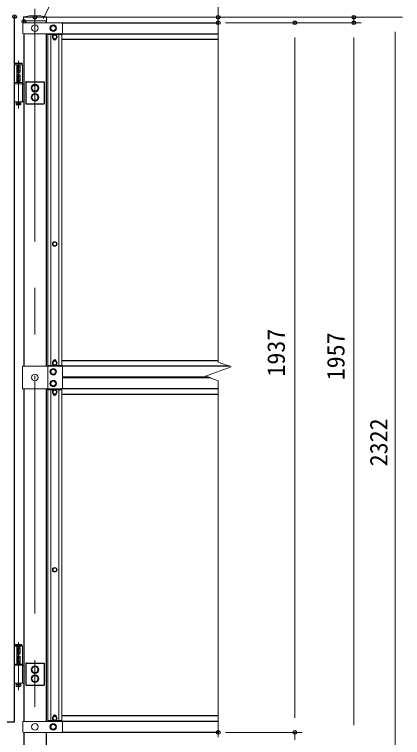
# Model space of a CAD drawing. Units: millimetres, scale not verified. Extents: x -4212 to 4211, y -3066 to 3070.
# Drawn here: x 134 to 1192, y -936 to 1037 of the extents above; entities that cross this region are included whole.
import ezdxf
from ezdxf.enums import TextEntityAlignment as Align

# ---------------------------------------------------------------- set-up
doc = ezdxf.new("R2010")
doc.units = ezdxf.units.MM
doc.header["$LTSCALE"] = 20
doc.header["$PDMODE"] = 32
doc.header["$PDSIZE"] = 10
doc.linetypes.add('USER1', pattern=[50.8, 31.75, -6.35, 6.35, -6.35])
for name, color, linetype, lineweight in [('0-0_D-STR1', 1, 'Continuous', 25), ('0-1_D-STR3', 3, 'Continuous', 13), ('0-2_D-BMK', 2, 'USER1', 13), ('0-6_D-STR-DIM', 7, 'Continuous', 13), ('0-B_D-STR-TXT', 7, 'Continuous', 13), ('0-E_丁番', 3, 'Continuous', 25)]:
    doc.layers.add(name, color=color, linetype=linetype, lineweight=lineweight)
doc.layers.add('0-A_Defpoints', color=8, linetype='Continuous')
doc.styles.add('ＭＳ ゴシック', font='')
doc.styles.get('ＭＳ ゴシック').set_extended_font_data('MS Gothic')

msp = doc.modelspace()

# ---------------------------------------------------------------- linework, layer by layer
at = {"layer": '0-0_D-STR1'}
for p, q in [((134.12, -893.73), (134.12, 1031.27)), ((159.62, 1019.97), (159.62, 1014.76)), ((220.12, 1019.97), (220.12, 1014.76)), ((262.52, 1014.76), (689.87, 1014.76)), ((159.62, 984.76), (159.62, 77.26)), ((220.12, 984.76), (220.12, 77.26)), ((224.87, 982.51), (224.87, 984.76)), ((240, 969.76), (247.74, 969.76)), ((262.87, 984.76), (689.87, 984.76)), ((262.87, 969.76), (689.87, 969.76)), ((224.87, 79.51), (224.87, 77.26)), ((247.74, 92.26), (240, 92.26)), ((689.87, 92.26), (262.87, 92.26)), ((721.88, 77.26), (264.19, 77.26)), ((663.35, 47.26), (264.87, 47.26)), ((668.85, 45.26), (264.87, 45.26)), ((159.62, 15.26), (159.62, -892.24)), ((220.12, 15.26), (220.12, -892.24)), ((224.87, 13.01), (224.87, 15.26)), ((240, 0.26), (247.74, 0.26)), ((689.87, 15.26), (262.87, 15.26)), ((689.87, 0.26), (262.87, 0.26)), ((247.74, -877.24), (240, -877.24)), ((689.87, -877.24), (262.87, -877.24)), ((224.87, -889.99), (224.87, -892.24)), ((689.87, -892.24), (262.52, -892.24)), ((159.62, -922.24), (159.62, -1292.24)), ((220.12, -922.24), (220.12, -1292.24)), ((689.87, -922.24), (262.52, -922.24))]:
    msp.add_line(p, q, dxfattribs=at)
msp.add_lwpolyline([(108.12, -883.73), (108.12, -893.73), (134.12, -893.73)], dxfattribs=at)
at = {"layer": '0-1_D-STR3'}
for p, q in [((158.42, 1019.97), (158.42, 1030.84)), ((220.12, 1029.76), (159.62, 1029.76)), ((221.32, 1019.97), (221.32, 1030.84)), ((156.54, 1012.76), (156.54, 986.76)), ((221.32, 1019.97), (158.42, 1019.97)), ((262.87, 1014.76), (158.54, 1014.76)), ((264.87, 1012.76), (264.87, 986.76)), ((262.87, 984.76), (158.54, 984.76)), ((224.87, 982.51), (262.87, 982.51)), ((224.87, 982.51), (224.87, 79.51)), ((232.87, 982.51), (232.87, 79.51)), ((239.87, 971.45), (239.87, 970.76)), ((247.87, 970.76), (247.87, 971.45)), ((254.87, 982.51), (254.87, 79.51)), ((262.87, 982.51), (262.87, 79.51)), ((134.12, 851.26), (134.12, 900.26)), ((155.82, 900.26), (134.12, 900.26)), ((135.97, 904.26), (134.97, 903.26)), ((154.97, 903.26), (134.97, 903.26)), ((134.97, 900.26), (134.97, 903.26)), ((153.97, 904.26), (135.97, 904.26)), ((148.22, 898.07), (142.12, 898.07)), ((148.22, 893.16), (142.12, 893.16)), ((153.97, 904.26), (154.97, 903.26)), ((154.97, 900.26), (154.97, 903.26)), ((155.82, 900.26), (155.82, 851.26)), ((142.12, 877.76), (140.12, 877.76)), ((148.22, 883.35), (142.12, 883.35)), ((148.22, 878.44), (142.12, 878.44)), ((148.22, 873.07), (142.12, 873.07)), ((149.12, 880.01), (148.22, 878.44)), ((134.12, 851.26), (155.82, 851.26)), ((134.47, 848.26), (134.47, 851.26)), ((134.47, 851.26), (155.47, 851.26)), ((142.12, 852.76), (140.12, 852.76)), ((148.22, 868.16), (142.12, 868.16)), ((148.22, 858.35), (142.12, 858.35)), ((148.22, 853.44), (142.12, 853.44)), ((149.12, 855.01), (148.22, 853.44)), ((155.47, 848.26), (155.47, 851.26)), ((134.12, 848.26), (155.82, 848.26)), ((134.12, 799.26), (134.12, 848.26)), ((155.47, 848.26), (134.47, 848.26)), ((155.82, 848.26), (155.82, 799.26)), ((155.82, 848.26), (159.62, 848.26)), ((155.82, 799.26), (134.12, 799.26)), ((138.97, 799.26), (138.97, 791.26)), ((138.97, 791.26), (150.97, 791.26)), ((138.97, 791.26), (139.97, 790.26)), ((139.97, 790.26), (149.97, 790.26)), ((149.97, 790.26), (150.97, 791.26)), ((150.97, 799.26), (150.97, 791.26)), ((224.87, 79.51), (262.87, 79.51)), ((239.87, 90.56), (239.87, 91.26)), ((247.87, 91.26), (247.87, 90.56)), ((155.92, 77.26), (262.87, 77.26)), ((155.92, 15.26), (155.92, 77.26)), ((224.87, 15.26), (224.87, 77.26)), ((264.87, 75.26), (264.87, 17.26)), ((155.92, 15.26), (262.87, 15.26)), ((224.87, 13.01), (262.87, 13.01)), ((224.87, 13.01), (224.87, -889.99)), ((232.87, 13.01), (232.87, -889.99)), ((239.87, 1.95), (239.87, 1.26)), ((247.87, 1.26), (247.87, 1.95)), ((254.87, 13.01), (254.87, -889.99)), ((262.87, 13.01), (262.87, -889.99)), ((134.12, -735.74), (134.12, -686.74)), ((155.82, -686.74), (134.12, -686.74)), ((135.97, -682.74), (134.97, -683.74)), ((154.97, -683.74), (134.97, -683.74)), ((134.97, -686.74), (134.97, -683.74)), ((153.97, -682.74), (135.97, -682.74)), ((148.22, -688.93), (142.12, -688.93)), ((153.97, -682.74), (154.97, -683.74)), ((154.97, -686.74), (154.97, -683.74)), ((155.82, -686.74), (155.82, -735.74)), ((142.12, -709.24), (140.12, -709.24)), ((148.22, -693.84), (142.12, -693.84)), ((148.22, -703.65), (142.12, -703.65)), ((148.22, -708.56), (142.12, -708.56)), ((149.12, -706.99), (148.22, -708.56)), ((148.22, -713.93), (142.12, -713.93)), ((148.22, -718.84), (142.12, -718.84)), ((148.22, -728.65), (142.12, -728.65)), ((134.12, -735.74), (155.82, -735.74)), ((134.12, -738.74), (155.82, -738.74)), ((134.12, -787.74), (134.12, -738.74)), ((134.47, -738.74), (134.47, -735.74)), ((134.47, -735.74), (155.47, -735.74)), ((155.47, -738.74), (134.47, -738.74)), ((142.12, -734.24), (140.12, -734.24)), ((148.22, -733.56), (142.12, -733.56)), ((149.12, -731.99), (148.22, -733.56)), ((155.47, -738.74), (155.47, -735.74)), ((155.82, -738.74), (155.82, -787.74)), ((155.82, -738.74), (159.62, -738.74)), ((155.82, -787.74), (134.12, -787.74)), ((138.97, -787.74), (138.97, -795.74)), ((150.97, -787.74), (150.97, -795.74)), ((138.97, -795.74), (150.97, -795.74)), ((138.97, -795.74), (139.97, -796.74)), ((139.97, -796.74), (149.97, -796.74)), ((149.97, -796.74), (150.97, -795.74)), ((239.87, -878.94), (239.87, -878.24)), ((247.87, -878.24), (247.87, -878.94)), ((156.54, -894.24), (156.54, -920.24)), ((262.87, -892.24), (158.54, -892.24)), ((224.87, -889.99), (262.87, -889.99)), ((264.87, -894.24), (264.87, -920.24)), ((262.87, -922.24), (158.54, -922.24))]:
    msp.add_line(p, q, dxfattribs=at)
for points in [[(247.37, 999.76), (243.63, 1006.26), (236.11, 1006.26), (232.37, 999.76), (236.11, 993.26), (243.63, 993.26)], [(238.1, 976.26), (240.98, 981.26), (246.76, 981.26), (249.64, 976.26), (246.76, 971.26), (240.98, 971.26)], [(134.12, 900.26), (140.12, 900.26), (140.12, 851.26), (134.12, 851.26)], [(181.37, 841.16), (181.37, 831.35), (189.87, 826.44), (198.37, 831.35), (198.37, 841.16), (189.87, 846.07)], [(181.37, 816.16), (181.37, 806.35), (189.87, 801.44), (198.37, 806.35), (198.37, 816.16), (189.87, 821.07)], [(238.1, 411.01), (240.98, 416.01), (246.76, 416.01), (249.64, 411.01), (246.76, 406.01), (240.98, 406.01)], [(238.1, 85.76), (240.98, 90.76), (246.76, 90.76), (249.64, 85.76), (246.76, 80.76), (240.98, 80.76)], [(247.37, 62.26), (243.63, 68.76), (236.11, 68.76), (232.37, 62.26), (236.11, 55.76), (243.63, 55.76)], [(247.37, 30.26), (243.63, 36.76), (236.11, 36.76), (232.37, 30.26), (236.11, 23.76), (243.63, 23.76)], [(238.1, 6.76), (240.98, 11.76), (246.76, 11.76), (249.64, 6.76), (246.76, 1.76), (240.98, 1.76)], [(238.1, -478.49), (240.98, -473.49), (246.76, -473.49), (249.64, -478.49), (246.76, -483.49), (240.98, -483.49)], [(134.12, -686.74), (140.12, -686.74), (140.12, -735.74), (134.12, -735.74)], [(181.37, -745.84), (181.37, -755.65), (189.87, -760.56), (198.37, -755.65), (198.37, -745.84), (189.87, -740.93)], [(181.37, -770.84), (181.37, -780.65), (189.87, -785.56), (198.37, -780.65), (198.37, -770.84), (189.87, -765.93)], [(238.1, -883.74), (240.98, -878.74), (246.76, -878.74), (249.64, -883.74), (246.76, -888.74), (240.98, -888.74)], [(247.37, -907.24), (243.63, -900.74), (236.11, -900.74), (232.37, -907.24), (236.11, -913.74), (243.63, -913.74)]]:
    msp.add_lwpolyline(points, close=True, dxfattribs=at)
for points in [[(142.12, 877.76), (142.12, 898.76), (140.12, 898.76)], [(149.12, 880.01), (149.12, 896.51), (148.22, 898.07)], [(142.12, 852.76), (142.12, 873.76), (140.12, 873.76)], [(149.12, 855.01), (149.12, 871.51), (148.22, 873.07)], [(159.62, 799.26), (155.82, 799.26), (155.82, 848.26)], [(142.12, -709.24), (142.12, -688.24), (140.12, -688.24)], [(149.12, -706.99), (149.12, -690.49), (148.22, -688.93)], [(142.12, -734.24), (142.12, -713.24), (140.12, -713.24)], [(149.12, -731.99), (149.12, -715.49), (148.22, -713.93)], [(159.62, -787.74), (155.82, -787.74), (155.82, -738.74)]]:
    msp.add_lwpolyline(points, dxfattribs=at)
for centre, radius in [((189.87, 999.76), 9), ((239.87, 999.76), 9), ((239.87, 999.76), 6.5), ((243.87, 976.26), 6.25), ((243.87, 976.26), 5), ((189.87, 836.26), 10.5), ((189.87, 836.26), 8.25), ((189.87, 811.26), 10.5), ((189.87, 811.26), 8.25), ((144.97, 795.26), 2), ((243.87, 411.01), 6.25), ((243.87, 411.01), 5), ((243.87, 85.76), 6.25), ((243.87, 85.76), 5), ((239.87, 62.26), 9), ((239.87, 62.26), 6.5), ((189.87, 46.26), 9), ((239.87, 30.26), 9), ((239.87, 30.26), 6.5), ((243.87, 6.76), 6.25), ((243.87, 6.76), 5), ((243.87, -478.49), 6.25), ((243.87, -478.49), 5), ((189.87, -750.74), 10.5), ((189.87, -750.74), 8.25), ((189.87, -775.74), 10.5), ((189.87, -775.74), 8.25), ((144.97, -791.74), 2), ((243.87, -883.74), 6.25), ((243.87, -883.74), 5), ((189.87, -907.24), 9), ((239.87, -907.24), 9), ((239.87, -907.24), 6.5)]:
    msp.add_circle(centre, radius, dxfattribs=at)
for centre, radius, start, end in [((189.87, 873.97), 160, 78.66399, 101.33601), ((158.54, 1012.76), 2, 90, 180), ((262.87, 1012.76), 2, 0, 90), ((158.54, 986.76), 2, 180, 270), ((243.87, 970.76), 4, 180, 0), ((262.87, 986.76), 2, 270, 0), ((144.63, 895.62), 4.34, 325.61575, 34.38425), ((132.74, 888.26), 16.24, 342.41205, 17.58795), ((144.63, 880.9), 4.34, 325.61575, 34.38425), ((144.63, 870.62), 4.34, 325.61575, 34.38425), ((132.74, 863.26), 16.24, 342.41205, 17.58795), ((144.63, 855.9), 4.34, 325.61575, 34.38425), ((243.87, 91.26), 4, 0, 180), ((262.87, 75.26), 2, 0, 90), ((243.87, 1.26), 4, 180, 0), ((262.87, 17.26), 2, 270, 0), ((144.63, -691.38), 4.34, 325.61575, 34.38425), ((132.74, -698.74), 16.24, 342.41205, 17.58795), ((144.63, -706.1), 4.34, 325.61575, 34.38425), ((144.63, -716.38), 4.34, 325.61575, 34.38425), ((132.74, -723.74), 16.24, 342.41205, 17.58795), ((144.63, -731.1), 4.34, 325.61575, 34.38425), ((243.87, -878.24), 4, 0, 180), ((158.54, -894.24), 2, 90, 180), ((262.87, -894.24), 2, 0, 90), ((158.54, -920.24), 2, 180, 270), ((262.87, -920.24), 2, 270, 0)]:
    msp.add_arc(centre, radius, start, end, dxfattribs=at)
at = {"layer": '0-2_D-BMK'}
for p, q in [((189.87, 1053), (189.87, -1333.53)), ((144.97, 910.8), (144.97, 780.32)), ((144.97, 910.79), (144.97, 780.32)), ((149.97, 795.26), (139.97, 795.26)), ((189.87, 41.29), (189.87, 51.22)), ((144.97, -676.21), (144.97, -806.68)), ((149.97, -791.74), (139.97, -791.74))]:
    msp.add_line(p, q, dxfattribs=at)
at = {"layer": '0-6_D-STR-DIM'}
for p, q in [((689.87, 88.41), (689.87, 1080.76)), ((209.87, 1029.76), (1192.48, 1029.76)), ((709.87, 1029.76), (1079.87, 1029.76)), ((1059.87, 1014.76), (1059.87, 1029.76)), ((709.87, 1014.76), (1079.87, 1014.76)), ((709.87, 1014.76), (918.87, 1014.76)), ((709.87, 1014.76), (1079.87, 1014.76)), ((1172.48, 989.76), (1172.48, -1252.24)), ((898.87, -882.24), (898.87, 974.76)), ((1059.87, -902.24), (1059.87, 974.76)), ((1059.87, 974.76), (1059.87, 934.76)), ((725.11, 75.58), (689.87, 88.41)), ((654.63, 49.93), (725.11, 75.58)), ((689.87, 37.11), (654.63, 49.93)), ((689.87, -935.24), (689.87, 37.11)), ((898.87, -882.24), (898.87, -842.24)), ((709.87, -922.24), (918.87, -922.24)), ((709.87, -922.24), (918.87, -922.24)), ((898.87, -942.24), (898.87, -922.24))]:
    msp.add_line(p, q, dxfattribs=at)
at = {"layer": '0-A_Defpoints'}
for p in [(134.12, 1031.27), (189.87, 1029.76), (689.87, 1029.76), (1059.87, 1029.76), (159.62, 1018.44), (689.87, 1014.76), (898.87, 1014.76), (1059.87, 1014.76), (689.87, -922.24), (898.87, -922.24)]:
    msp.add_point(p, dxfattribs=at)
at = {"layer": '0-B_D-STR-TXT'}
msp.add_lwpolyline([(813.23, 1170.54), (280.07, 1170.54), (212.92, 1026.27)], dxfattribs=at)
at = {"layer": '0-E_丁番'}
for p, q in [((164.87, 853.76), (211.67, 853.76)), ((164.87, 853.76), (164.87, 793.76)), ((168.07, 853.76), (164.87, 853.76)), ((211.67, 853.76), (214.87, 853.76)), ((214.87, 853.76), (214.87, 793.76)), ((164.87, 793.76), (211.67, 793.76)), ((211.67, 793.76), (214.87, 793.76)), ((164.87, -733.24), (211.67, -733.24)), ((164.87, -733.24), (164.87, -793.24)), ((168.07, -733.24), (164.87, -733.24)), ((211.67, -733.24), (214.87, -733.24)), ((214.87, -733.24), (214.87, -793.24)), ((164.87, -793.24), (211.67, -793.24)), ((211.67, -793.24), (214.87, -793.24))]:
    msp.add_line(p, q, dxfattribs=at)

# ---------------------------------------------------------------- texts
at = {"layer": '0-6_D-STR-DIM', "style": 'ＭＳ ゴシック'}
for s, p in [('1937', (886, 48.76)), ('1957', (1048.74, 38.76)), ('2322', (1165.73, -195.97))]:
    msp.add_text(s, height=48.09, rotation=90, dxfattribs=at).set_placement(p, align=Align.BOTTOM_LEFT)

doc.saveas('drawing.dxf')
